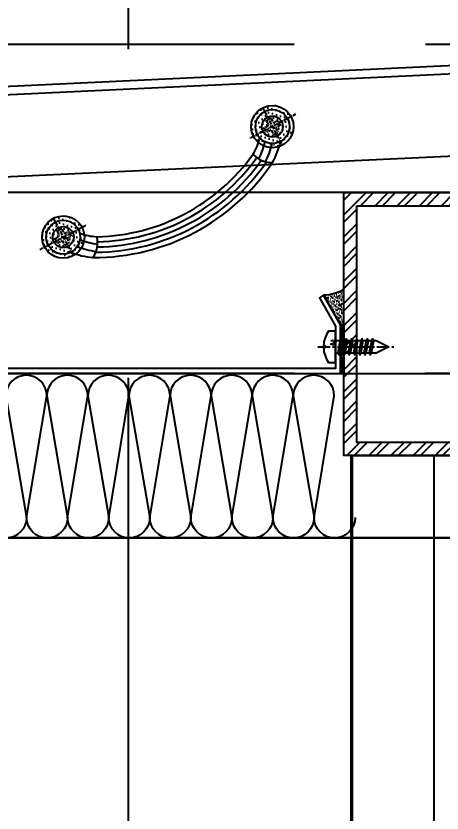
# Model space of a CAD drawing. Extents: x 220580 to 2027826, y -309201 to 71987.
# Drawn here: x 323469.3 to 323599.1, y -152313.1 to -152070.6 of the extents above; entities that cross this region are included whole.
import ezdxf
from ezdxf.enums import TextEntityAlignment as Align

# ---------------------------------------------------------------- set-up
doc = ezdxf.new("R2010")
doc.units = 0
for name, pattern in [('CENTER', [2, 1.25, -0.25, 0.25, -0.25]), ('DASH', [0.35, 0.25, -0.1]), ('ZN-CENTER', [2, 1.25, -0.25, 0.25, -0.25]), ('ZN-DOT', [0.25, 0, -0.25])]:
    doc.linetypes.add(name, pattern=pattern)
for name, color, linetype in [('!ZN1-填充-8', 8, 'Continuous'), ('!ZN1-标注-173', 173, 'Continuous'), ('!ZN3-不锈钢板幕墙-7', 7, 'Continuous'), ('!ZN3-铝板幕墙-3', 3, 'Continuous'), ('!ZN4-辅助材料-1', 1, 'Continuous'), ('!ZN4-配件-11', 11, 'Continuous'), ('!ZN5-钢材投影-40', 40, 'Continuous'), ('!ZN5-铝材断面-6', 6, 'Continuous'), ('!ZN6-层高线-8', 8, 'ZN-DOT'), ('1 轴线 辅助线', 1, 'CENTER'), ('20剖面图$0$A-SFCE', 30, 'Continuous'), ('2钢材断面', 2, 'Continuous'), ('A_Hatch', 8, 'Continuous'), ('BM', 8, '保温棉'), ('CEN', 1, 'CENTER'), ('DIM', 173, 'Continuous'), ('Fill', 8, 'Continuous'), ('ZX', 240, 'CENTER')]:
    doc.layers.add(name, color=color, linetype=linetype)
doc.styles.add('DHTEXT-1', font='ROMANS.shx', dxfattribs={"width": 0.7, "bigfont": 'CHINESE.shx'})
doc.linetypes.add('保温棉', pattern='A,0.006248399999999999,-6.2484,[134,ltypeshp.shx,S=6.2484,R=0,X=-6.2484,Y=0],-12.4968,[134,ltypeshp.shx,S=6.2484,R=180,X=6.2484,Y=0],-6.2484', length=24.9998484)
doc.dimstyles.new('ZN200', dxfattribs={"dimscale": 200, "dimtxt": 2.5, "dimasz": 1.5, "dimexe": 1, "dimexo": 2, "dimgap": 0.9, "dimtad": 1, "dimdec": 0, "dimdsep": 46, "dimtxsty": 'DHTEXT-1', "dimblk": 'ARCHTICK', "dimcen": 2.5, "dimclrd": 173, "dimclre": 173, "dimclrt": 7, "dimazin": 2, "dimtfac": 1, "dimtdec": 0, "dimtix": 1, "dimtmove": 2, "dimatfit": 3, "dimfxl": 0, "dimtolj": 1, "dimtzin": 0, "dimarcsym": 0})

# ---------------------------------------------------------------- blocks, each defined once
blk = doc.blocks.new('*U1778')
at = {"layer": '!ZN1-填充-8', "const_width": 1}
blk.add_lwpolyline([(-2.999999998137184, 58), (394.1575950642869, 58)], dxfattribs=at)
at = {"layer": 'BM'}
blk.add_line((-2.999999998137184, 33), (394.1575950642869, 33), dxfattribs=at)
at = {"layer": 'Defpoints', "color": 8}
blk.add_lwpolyline([(394.1575950642869, 58), (-2.999999998137184, 58), (-2.999999998137184, 8), (394.1575950642869, 8)], dxfattribs=at)
blk = doc.blocks.new('*U2096')
at = {"color": 0, "linetype": 'CENTER', "ltscale": 3}
blk.add_line((-5.42402482348062, 2.951201566112061e-13), (17.70672576295199, 2.948752353404415e-13), dxfattribs=at)
at = {"linetype": 'ByBlock', "ltscale": 10}
for p, q in [((0, 1.7899998674459), (12.38000001907299, 1.790001397150355)), ((0.980701996714231, 2.400000000000386), (1.655298003285623, -2.399999999999796)), ((2.580701996714217, 2.400000210272508), (3.255298003285609, -2.399999789727674)), ((4.180701996714204, 2.40000042054463), (4.855298003285595, -2.399999579455552)), ((5.780701996714191, 2.400000630816753), (6.455298003285582, -2.399999369183429)), ((7.380701996714176, 2.400000841088874), (8.055298003285568, -2.399999158911307)), ((8.980701996714163, 2.400001051360997), (9.655298003285555, -2.399998948639185)), ((10.58070199671415, 2.400001261633119), (11.25529800328554, -2.399998738367063)), ((12.38000001907299, 1.790001397150355), (16, 1.626980552060786e-06)), ((16, 1.626980552060786e-06), (12.38000001907299, -1.789998580962678)), ((12.38000001907299, -1.789998580962678), (0, -1.790000231097598))]:
    blk.add_line(p, q, dxfattribs=at)
blk.add_lwpolyline([(-3.299999999999955, 0.4000000000003876), (-3.689993742175107, 0.3999999999999488, -0.1474780726293994), (-2.137196594791703, 4.750000000000297), (0, 4.750000000000293), (0, -4.749999999999703), (-2.137196594791703, -4.749999999999703, -0.1474780726293994), (-3.689993742175107, -0.3999999999993538), (-3.299999999999955, -0.3999999999995669)], format="xyb", close=True, dxfattribs=at)
for points in [[(1.303114339079855, -1.789999999999669), (0.6285183325084631, 1.790000000000258), (0.980701996714231, 2.400000000000158), (1.332885660919771, 1.790000000000258), (2.00748166749139, -1.789999999999669), (1.655298003285623, -2.399999999999796)], [(2.903114339079841, -1.789999789727547), (2.228518332508449, 1.790000210272381), (2.580701996714217, 2.400000210272281), (2.932885660919758, 1.790000210272381), (3.607481667491377, -1.789999789727547), (3.255298003285609, -2.399999789727674)], [(4.503114339079827, -1.789999579455424), (3.828518332508436, 1.790000420544503), (4.180701996714204, 2.400000420544403), (4.532885660919744, 1.790000420544503), (5.207481667491363, -1.789999579455424), (4.855298003285595, -2.399999579455552)], [(6.103114339079815, -1.789999369183302), (5.428518332508423, 1.790000630816625), (5.780701996714191, 2.400000630816525), (6.132885660919731, 1.790000630816625), (6.80748166749135, -1.789999369183302), (6.455298003285582, -2.399999369183429)], [(7.7031143390798, -1.78999915891118), (7.028518332508408, 1.790000841088747), (7.380701996714176, 2.400000841088647), (7.732885660919717, 1.790000841088747), (8.407481667491336, -1.78999915891118), (8.055298003285568, -2.399999158911307)], [(9.303114339079787, -1.789998948639058), (8.628518332508396, 1.79000105136087), (8.980701996714163, 2.400001051360769), (9.332885660919704, 1.79000105136087), (10.00748166749132, -1.789998948639058), (9.655298003285555, -2.399998948639185)], [(10.90311433907977, -1.789998738366936), (10.22851833250838, 1.790001261632992), (10.58070199671415, 2.400001261632892), (10.93288566091969, 1.790001261632992), (11.60748166749131, -1.789998738366936), (11.25529800328554, -2.399998738367063)]]:
    blk.add_lwpolyline(points, close=True, dxfattribs=at)
at = {"layer": 'Defpoints', "color": 0, "ltscale": 10, "style": 'DHTEXT-1', "width": 0.7}
blk.add_text('4.8', height=1, rotation=90, dxfattribs=at).set_placement((-0.4943080637851551, -1.360906739296144), align=Align.CENTER)
blk = doc.blocks.new('fldx')
h = blk.add_hatch()
h.set_pattern_fill('DOTS', color=256, angle=45, style=0)
h.set_pattern_definition([(45.00000000000001, (-6059.472415639524, -1072.347563096982), (-0.5612660075668219, 1.683798022700466), [0, -1.5875])])
h.paths.add_polyline_path([(19.49185741183101, 32.63750814745617, 1), (3.404577326411527, 32.63750814745617, 1)])
h = blk.add_hatch()
h.set_pattern_fill('DOTS', color=256, angle=45, style=0)
h.set_pattern_definition([(45.00000000000001, (-6059.472415639524, -1162.347563096982), (-0.5612660075668219, 1.683798022700466), [0, -1.5875])])
h.paths.add_polyline_path([(19.49185741183101, -57.36249185254428, 1), (3.404577326411527, -57.36249185254428, 1)])
at = {"layer": '!ZN1-标注-173'}
blk.add_line((18.18142601291765, -57.67171863582234), (17.18142601291765, -57.67171863580779), dxfattribs=at)
blk.add_line((17.18142601291765, -57.67171863582234), (17.18142601291765, -57.67171863582234))
for centre in [(11.44821736912127, 32.63750814745617), (11.44821736912127, -57.36249185254428)]:
    blk.add_circle(centre, 8.043640042709816)
at = {"color": 4, "linetype": 'ByBlock'}
for centre, radius in [((11.44821736912127, 32.63750814742707), 6.464888629969209), ((11.44821736912127, 32.6374963084545), 4), ((11.44821736912127, -57.36250369151685), 6.464888629969209), ((11.44821736912127, -57.36249185254428), 4)]:
    blk.add_circle(centre, radius, dxfattribs=at)
for centre, radius, start, end in [((-3.44787772060954, 8.502973574710268), 32.36139694209459, 33.30117827491956, 48.70006589089888), ((-6.203296043531736, 3.240134435736763), 32.36139694209459, 36.13416905110966, 48.38881705301178), ((-4.219250643538544, 5.258542309720724), 32.36139694209459, 35.59385651078586, 48.70006589089888), ((-3.44787772060954, 8.502973574710268), 24.36139694209459, 31.49635058581813, 47.22872874139858), ((14.90383648095303, 30.67066860510567), 9.745620917703995, 284.381576615608, 333.1610540623005), ((-48.93074560828973, -12.36249777204466), 80.17773686555333, 332.733597266586, 27.26640273341395), ((-48.93074560828973, -12.36249777204466), 82.17773686555333, 331.9580912544686, 28.04190874553144), ((-49.92487615717619, -12.36249777204512), 75.17068832294687, 333.4377038734888, 26.56229612651115), ((-48.93074560828973, -12.36249777204466), 76.17773686555333, 333.285964540744, 26.71403545925595), ((-48.93074560828973, -12.36249777204466), 78.17773686555333, 333.1628154087539, 26.83718459124611), ((-3.44787772060954, -33.22796911880005), 24.36139694209459, 312.7712712586014, 328.5036494141819), ((-6.203296043531736, -27.96512997982654), 32.36139694209459, 311.6111829469883, 323.8658309488903), ((14.90383648095303, -55.39566414919545), 9.745620917703995, 26.83894593769939, 75.61842338439192), ((-4.219250643538544, -29.9835378538105), 32.36139694209459, 311.2999341091012, 324.4061434892142), ((-3.44787772060954, -33.22796911880005), 32.36139694209459, 311.2999341091012, 326.6988217250804)]:
    blk.add_arc(centre, radius, start, end, dxfattribs=at)
at = {"layer": 'CEN', "linetype": 'ZN-CENTER'}
for p, q in [((11.44821736912127, 42.64950402247086), (11.44821736912127, 22.62551227244148)), ((8.54704025076353, 33.63749630851271), (10.44821736912127, 33.63749630851271)), ((10.44821736912127, 35.53868118507853), (10.44821736912127, 33.63749630851271)), ((12.44821736912127, 35.53868118507853), (12.44821736912127, 33.63749630851271)), ((12.44821736912127, 33.63749630851271), (14.349394487479, 33.63749630851271)), ((3.318701669137226, 32.6374963084545), (19.39906726908521, 32.6374963084545)), ((8.54704841223429, 31.63749630851271), (10.44821736912127, 31.63749630851271)), ((10.44821736912127, 31.63749630851271), (10.44821736912127, 29.73633510977561)), ((12.44821736912127, 31.63749630851271), (14.34938632600824, 31.63749630851271)), ((12.44821736912127, 31.6374963084545), (12.44821736912127, 29.73633510977561)), ((11.44821736912127, -67.37449956656064), (11.44821736912127, -47.35050781653126)), ((10.44821736912127, -56.36249185260249), (10.44821736912127, -54.46133065386539)), ((12.44821736912127, -56.36249185254428), (12.44821736912127, -54.46133065386539)), ((3.362733974470757, -57.36250369154595), (19.44309957441874, -57.36250369154595)), ((8.54704841223429, -56.36249185260249), (10.44821736912127, -56.36249185260249)), ((12.44821736912127, -56.36249185260249), (14.34938632600824, -56.36249185260249)), ((8.54704025076353, -58.36249185260249), (10.44821736912127, -58.36249185260249)), ((10.44821736912127, -60.26367672916831), (10.44821736912127, -58.36249185260249)), ((12.44821736912127, -60.26367672916831), (12.44821736912127, -58.36249185260249)), ((12.44821736912127, -58.36249185260249), (14.349394487479, -58.36249185260249))]:
    blk.add_line(p, q, dxfattribs=at)
for centre, start, end in [((11.44821736912127, 32.63750814742707), 160.9817676020062, 199.0187000139466), ((11.44821736912127, 32.63750814742707), 70.98153379508508, 109.0184662049149), ((11.44821736912127, 32.63750814742707), 340.9812999860534, 19.01823239799385), ((11.44821736912127, 32.63750814742707), 250.9815337950851, 289.0184662049149), ((11.44821736912127, -57.36250369151685), 70.98153379508508, 109.0184662049149), ((11.44821736912127, -57.36250369151685), 160.9812999860534, 199.0182323979938), ((11.44821736912127, -57.36250369151685), 340.9817676020062, 19.01870001394657), ((11.44821736912127, -57.36250369151685), 250.9815337950851, 289.0184662049149)]:
    blk.add_arc(centre, 3.068681311968248, start, end, dxfattribs=at)
blk = doc.blocks.new('20250822090122')
at = {"layer": 'A_Hatch'}
h = blk.add_hatch(dxfattribs=at)
h.set_pattern_fill('ANSI32', color=256)
h.set_pattern_definition([(45, (-80, -40), (-3.367596045400933, 3.367596045400933), []), (45, (-77.75493500000448, -40), (-3.367596045400933, 3.367596045400933), [])])
h.paths.add_polyline_path([(0, 40), (-80, 40), (-80, -40), (0, -40)])
h.paths.add_polyline_path([(-4, 36), (-4, -36), (-76, -36), (-76, 36)], flags=16)
at = {"layer": '2钢材断面'}
for points in [[(-80, 40), (0, 40), (0, -40), (-80, -40)], [(-76, 36), (-4, 36), (-4, -36), (-76, -36)]]:
    blk.add_lwpolyline(points, close=True, dxfattribs=at)
blk = doc.blocks.new('20250828170426')
at = {"layer": '!ZN1-填充-8'}
h = blk.add_hatch(dxfattribs=at)
h.set_pattern_fill('AR-SAND', color=256, scale=0.5, style=0)
h.set_pattern_definition([(37.50000000000001, (116136.4675656866, 31745.21846460324), (-0.03149667905480408, 0.9634118845065793), [0, -0.76, 0, -0.85, 0, -0.8125]), (7.499999999999999, (116136.4675656866, 31745.21846460324), (0.8848883526338636, 1.41107303261487), [0, -0.41, 0, -0.685, 0, -0.2625]), (327.5, (116135.8525656866, 31745.21846460324), (1.557070930875748, 0.002829526768482249), [0, -0.25, 0, -0.9, 0, -1.175]), (317.5, (116135.8525656866, 31745.21846460324), (1.503063302286147, 0.4388377824671246), [0, -0.125, 0, -0.59, 0, -0.675])])
edge = h.paths.add_edge_path()
edge.add_arc((-341.3466284609167, 13188.09001857438), 14.3792900125779, 273.13283068018336, 298.88795811342646, ccw=False)
edge.add_line((-340.5607863275218, 13173.73221813678), (-335.4000168120547, 13164.79350312984))
edge.add_line((-335.4000168120838, 13164.79350312983), (-335.4000168120838, 13164.47196409892))
edge.add_line((-335.4000168120838, 13164.47196409892), (-334.4000168120983, 13164.47196409892))
edge.add_line((-334.4000168120838, 13164.47196409892), (-334.4000168120838, 13175.49999999358))
at = {"layer": '!ZN1-填充-8', "ltscale": 0.1}
h = blk.add_hatch(dxfattribs=at)
h.set_pattern_fill('NET3', color=256, scale=3, style=0)
h.set_pattern_definition([(7.016477563892661e-15, (116262.4676785708, 31722.51196889058), (0, 1.5), []), (59.99999999999999, (116262.4676785708, 31722.51196889058), (-1.299038105676658, 0.7500000000000002), []), (120, (116262.4676785708, 31722.51196889058), (-1.299038105676658, -0.7499999999999997), [])])
h.paths.add_polyline_path([(-335.4000168120838, 13164.79350312983), (-334.4000168120838, 13164.79350312983), (-334.4000168120256, 13149.99999999476), (-335.4000168120256, 13149.99999999476)])
at = {"layer": '!ZN1-填充-8'}
blk.add_lwpolyline([(-500, 13149.9999999929), (-282.0000168120605, 13149.9999999929), (-282.0000168120605, 13099.99999999284), (-500, 13099.99999999284)], close=True, dxfattribs=at)
at = {"layer": '!ZN3-不锈钢板幕墙-7', "ltscale": 4}
blk.add_lwpolyline([(-501.5, 13151.4999999929), (-501.5, 13151.4999999929), (-537.0979932185728, 13151.4999999929), (-545.6886320142075, 13156.45980761404), (-546.4386320142075, 13155.16076950839), (-537.4999170072842, 13149.9999999929), (-500, 13149.9999999929), (-500, 13149.9999999929), (-335.4000168120256, 13149.99999999357), (-335.4000168120838, 13164.79350312983), (-340.5607863275218, 13173.73221813678), (-341.8598244332243, 13172.98221813678), (-336.9000168120838, 13164.39157934117), (-336.9000168120256, 13151.49999999357)], close=True, dxfattribs=at)
at = {"layer": '!ZN3-铝板幕墙-3'}
for p, q in [((-164.9999999999418, 13249.99999999284), (-749.9999849884771, 13222.50000074349)), ((-164.8826082673622, 13247.50275767758), (-749.8825932558393, 13220.00275842822)), ((-225, 13219.64911914658), (-724.9999849884771, 13196.14484638648))]:
    blk.add_line(p, q, dxfattribs=at)
at = {"layer": '!ZN4-辅助材料-1', "ltscale": 4}
blk.add_line((-500, 13099.99999999284), (-282.0000168120605, 13099.99999999284), dxfattribs=at)
blk.add_lwpolyline([(-340.5607863275218, 13173.73221813678), (-335.4000168120838, 13164.79350312983), (-334.4000168120838, 13164.79350312983), (-334.4000168120256, 13175.4999999936, -0.1128534114984326), (-340.5607863275218, 13173.73221813678)], format="xyb", dxfattribs=at)
blk.add_lwpolyline([(-335.4000168120838, 13164.79350312983), (-334.4000168120838, 13164.79350312983), (-334.4000168120256, 13149.99999999476), (-335.4000168120256, 13149.99999999476)], close=True, dxfattribs=at)
at = {"layer": '!ZN5-钢材投影-40', "ltscale": 0.3}
blk.add_line((-254.3999999999651, 13205.00000006519), (-454.4017149738502, 13205.00000006519), dxfattribs=at)
at = {"layer": 'Fill'}
blk.add_lwpolyline([(-330.9725231413613, 13106.1649620168, -1), (-343.4725231413613, 13106.16496201692), (-337.3075611170498, 13143.15473416055, 1), (-349.8075611170498, 13143.15473416069), (-343.4725231413613, 13106.16496201692, -1), (-355.9725231413613, 13106.16496201704), (-349.8075611170498, 13143.15473416069, 1), (-362.3075611170498, 13143.15473416081), (-355.9725231413613, 13106.16496201704, -1), (-368.4725231413613, 13106.16496201715), (-362.3075611170498, 13143.15473416081, 1), (-374.8075611170498, 13143.15473416093), (-368.4725231413613, 13106.16496201715, -1), (-380.9725231413613, 13106.16496201727), (-374.8075611170498, 13143.15473416093, 1), (-387.3075611170498, 13143.15473416104), (-380.9725231413613, 13106.16496201727, -1), (-393.4725231413613, 13106.16496201738), (-387.3075611170498, 13143.15473416104, 1), (-399.8075611170498, 13143.15473416116), (-393.4725231413613, 13106.16496201738, -1), (-405.9725231413613, 13106.16496201753), (-399.8075611170498, 13143.15473416116, 1), (-412.3075611170498, 13143.15473416127), (-405.9725231413613, 13106.16496201753, -1), (-418.4725231413613, 13106.16496201768), (-412.3075611170498, 13143.15473416127, 1), (-424.8075611170498, 13143.15473416142), (-418.4725231413613, 13106.16496201768, -1), (-430.9725231413613, 13106.16496201779), (-424.8075611170498, 13143.15473416142, 1), (-437.3075611170498, 13143.15473416157), (-430.9725231413613, 13106.16496201779, -1), (-443.4725231413613, 13106.16496201791)], format="xyb", dxfattribs=at)
at = {"layer": 'ZX', "ltscale": 10}
blk.add_line((-334.3999999999651, 13149.99999999284), (-200, 13149.99999999284), dxfattribs=at)
at = {"layer": '!ZN4-配件-11', "color": 1, "xscale": -1, "rotation": 180}
blk.add_blockref('*U2096', (-336.9000168120256, 13158.06773840648), dxfattribs=at)
at = {"layer": '!ZN5-铝材断面-6', "ltscale": 100}
blk.add_blockref('20250822090122', (-254.3999999999651, 13165.00000006519), dxfattribs=at)
at = {"xscale": 0.7999999999999995, "yscale": 0.7999999999999995, "zscale": 0.7999999999999995, "rotation": 297.839202224568}
blk.add_blockref('fldx', (-383.5277344384813, 13220.96878971485), dxfattribs=at)
at = {"xscale": -1.000000000000004, "rotation": 90}
blk.add_blockref('*U1778', (-274.0000168120605, 13122.000000067), dxfattribs=at)
blk = doc.blocks.new('_ArchTick')
at = {"color": 0, "linetype": 'ByBlock', "const_width": 0.4}
blk.add_lwpolyline([(-0.5, -0.5), (0.5, 0.5)], dxfattribs=at)
blk = doc.blocks.new('*D888')
at = {"layer": 'Defpoints', "color": 0, "ltscale": 2000, "transparency": 16777216}
for p in [(323738.5645583126, -150960.0730437702), (323738.5645583126, -152079.3509701888), (323153.5645733241, -152106.8509694383)]:
    blk.add_point(p, dxfattribs=at)
at = {"layer": 'DIM', "color": 173, "linetype": 'ByBlock', "lineweight": -2, "ltscale": 2000, "transparency": 16777216}
for p, q in [((323153.5645733241, -151706.8509694383), (323153.5645733241, -150760.0730437702)), ((323738.5645583126, -151679.3509701888), (323738.5645583126, -150760.0730437702)), ((323153.5645733241, -150960.0730437702), (322853.5645733241, -150960.0730437702)), ((323153.5645733241, -150960.0730437702), (323738.5645583126, -150960.0730437702)), ((323738.5645583126, -150960.0730437702), (324038.5645583126, -150960.0730437702))]:
    blk.add_line(p, q, dxfattribs=at)
at = {"layer": 'DIM', "color": 173, "lineweight": -2, "ltscale": 2000, "transparency": 16777216, "xscale": 300, "yscale": 300, "zscale": 300}
blk.add_blockref('_ArchTick', (323153.5645733241, -150960.0730437702), dxfattribs=at)
at = {"layer": 'DIM', "color": 173, "lineweight": -2, "ltscale": 2000, "transparency": 16777216, "xscale": 300, "yscale": 300, "zscale": 300, "rotation": 180}
blk.add_blockref('_ArchTick', (323738.5645583126, -150960.0730437702), dxfattribs=at)
at = {"layer": 'DIM', "color": 7, "ltscale": 2000, "transparency": 16777216, "insert": (323446.0645658183, -150530.0730437702), "char_height": 500, "attachment_point": 5, "style": 'DHTEXT-1'}
blk.add_mtext('\\A1;585', dxfattribs=at)

msp = doc.modelspace()

# ---------------------------------------------------------------- linework, layer by layer
at = {"layer": '!ZN6-层高线-8', "linetype": 'DASH', "ltscale": 400}
for p, q in [((329714.0096038308, -152079.3509701887), (319900.9251427283, -152079.3509701889)), ((329714.0096038308, -152179.3509701887), (319900.9251427283, -152179.3509701889))]:
    msp.add_line(p, q, dxfattribs=at)
at = {"layer": '1 轴线 辅助线', "ltscale": 400}
msp.add_line((323503.5645583125, -167880.7632492043), (323503.5645583125, -147041.0230992532), dxfattribs=at)

# ---------------------------------------------------------------- next in the draw order: block references
at = {"layer": '20剖面图$0$A-SFCE', "ltscale": 40}
msp.add_blockref('20250828170426', (323903.5645583125, -165329.3509701817), dxfattribs=at)

# ---------------------------------------------------------------- next in the draw order: dimensions: what is measured, and where the dimension line sits
at = {"layer": 'DIM', "color": 6, "ltscale": 2000}
dim = msp.add_linear_dim(base=(323738.5645583126, -150960.0730437702), p1=(323153.5645733241, -152106.8509694383), p2=(323738.5645583126, -152079.3509701888), dimstyle='ZN200', dxfattribs=at)
dim.commit()
dim.dimension.update_dxf_attribs({"geometry": '*D888', "text_midpoint": (323446.0645658183, -150530.0730437702)})

doc.saveas('drawing.dxf')
